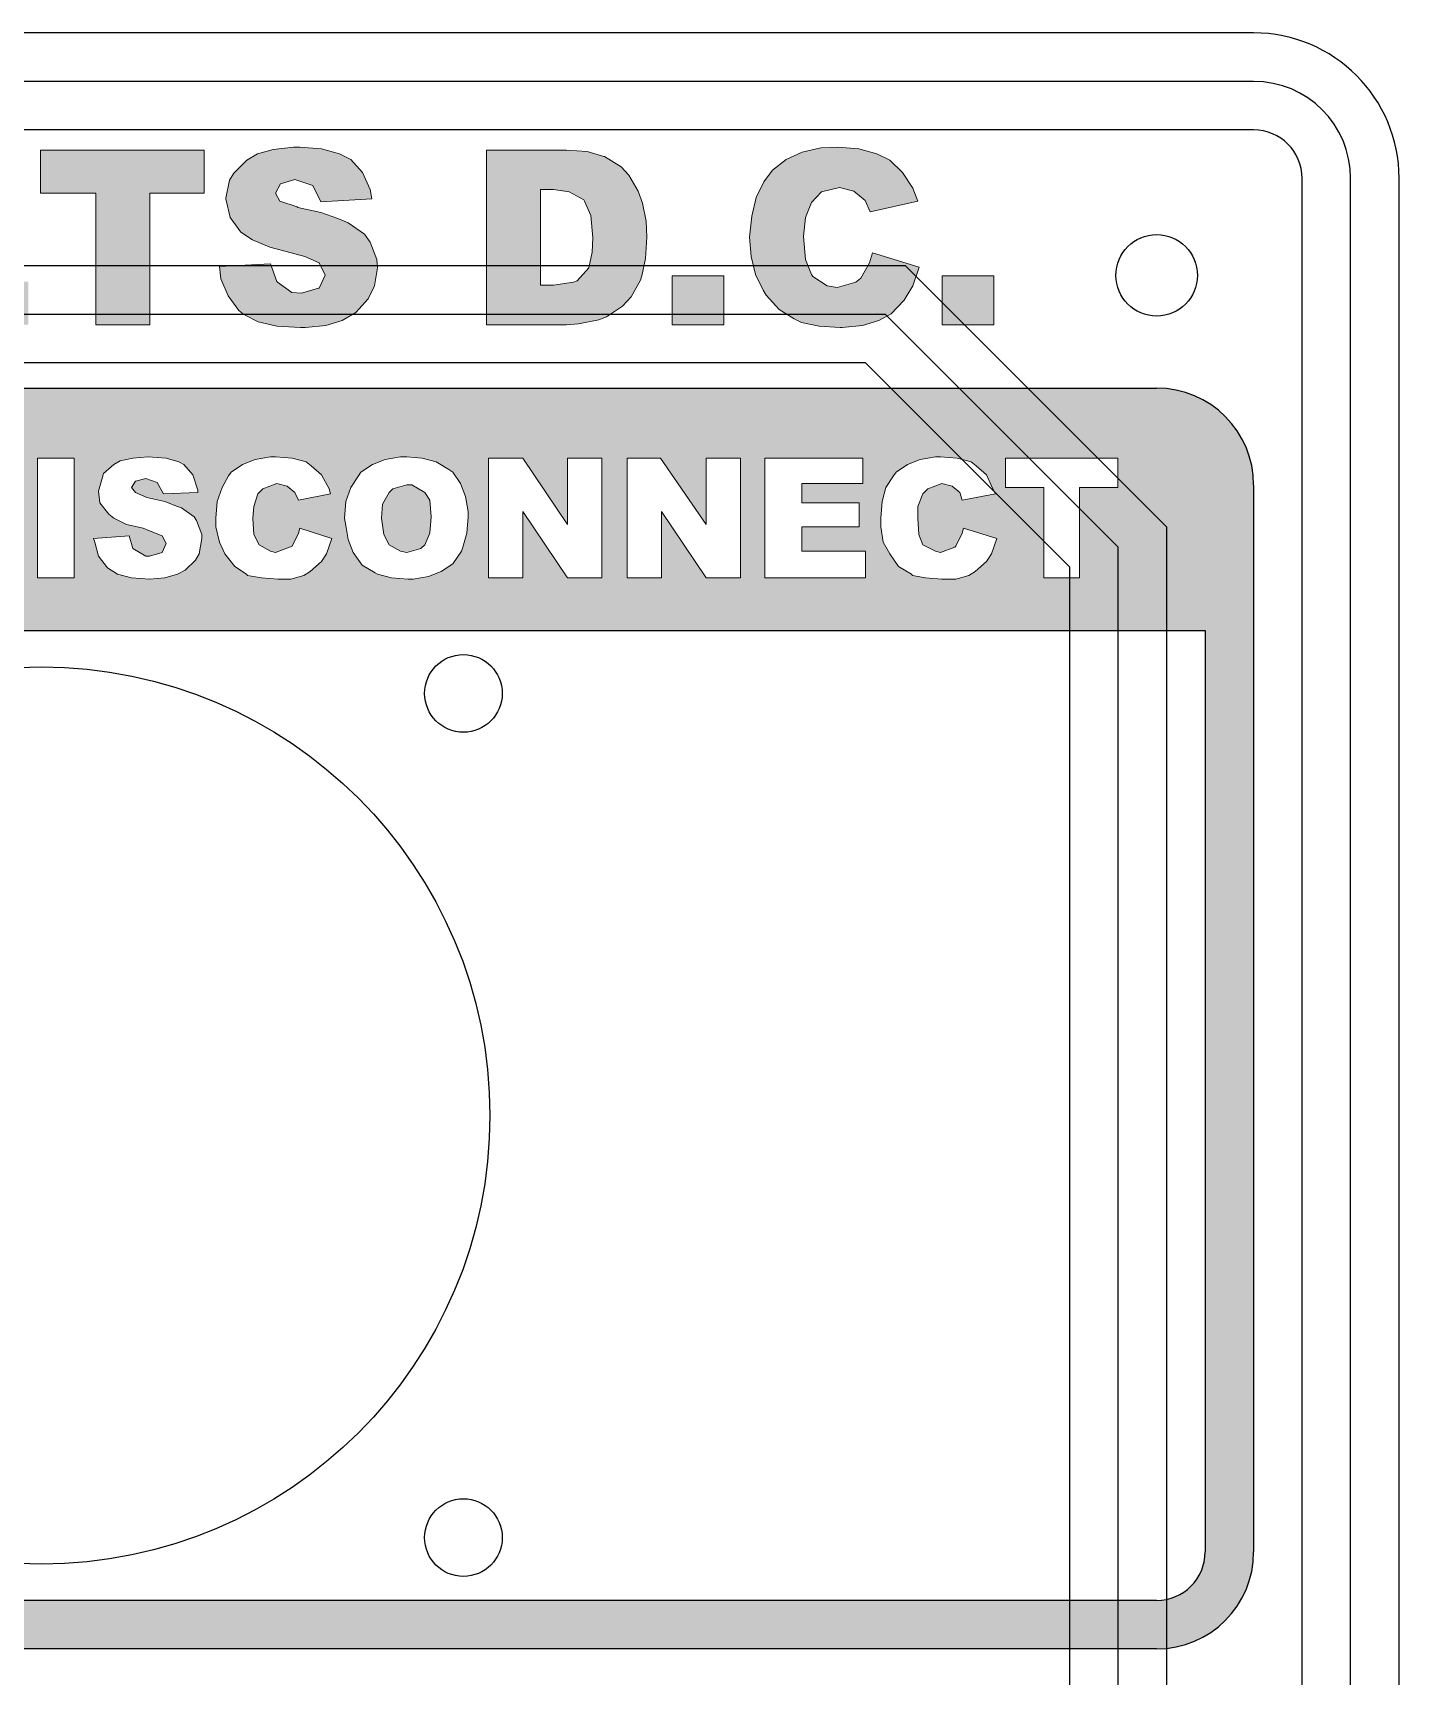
# Model space of a CAD drawing. Header units: inches. Extents: x 2382.42 to 2389.42, y 7443.56 to 7450.56.
# Drawn here: x 2385.895 to 2389.417, y 7446.325 to 7450.56 of the extents above; entities that cross this region are included whole.
import ezdxf

# ---------------------------------------------------------------- set-up
doc = ezdxf.new("R2010")
doc.units = ezdxf.units.IN
doc.header["$MEASUREMENT"] = 0
for name, color, linetype in [('Cut', 20, 'Continuous'), ('fill', 72, 'Continuous'), ('outline', 7, 'Continuous'), ('Score', 72, 'Continuous')]:
    doc.layers.add(name, color=color, linetype=linetype)

msp = doc.modelspace()

# ---------------------------------------------------------------- hatches: boundary and pattern name
at = {"layer": 'fill'}
h = msp.add_hatch(color=256, dxfattribs=at)
h.dxf.hatch_style = 1
h.paths.add_polyline_path([(2388.2393, 7449.808), (2388.2393, 7449.934), (2388.3726, 7449.934), (2388.3726, 7449.808)])
h.paths.add_polyline_path([(2388.0244, 7450.2617), (2387.9707, 7450.2655), (2387.9263, 7450.2636), (2387.8781, 7450.2525), (2387.8374, 7450.234), (2387.8022, 7450.2062), (2387.78, 7450.1766), (2387.7596, 7450.1358), (2387.7485, 7450.0877), (2387.743, 7450.034), (2387.7467, 7449.984), (2387.7578, 7449.9377), (2387.7781, 7449.8969), (2387.7856, 7449.884), (2387.8189, 7449.8469), (2387.8578, 7449.8228), (2387.8763, 7449.8136), (2387.9226, 7449.8043), (2387.9763, 7449.8006), (2387.9819, 7449.8006), (2388.0337, 7449.8062), (2388.0763, 7449.8191), (2388.1078, 7449.8358), (2388.1411, 7449.871), (2388.1633, 7449.908), (2388.18, 7449.9562), (2388.0596, 7449.9932), (2388.0522, 7449.9673), (2388.03, 7449.9284), (2388.017, 7449.9173), (2387.9689, 7449.9043), (2387.943, 7449.908), (2387.9059, 7449.9321), (2387.9022, 7449.9377), (2387.8874, 7449.9765), (2387.8819, 7450.0358), (2387.8874, 7450.084), (2387.9022, 7450.1229), (2387.9281, 7450.1506), (2387.9744, 7450.1617), (2388.0115, 7450.1525), (2388.0411, 7450.1284), (2388.0541, 7450.0988), (2388.1763, 7450.1266), (2388.1633, 7450.1599), (2388.1374, 7450.2006), (2388.1041, 7450.2321), (2388.0707, 7450.2488)])
h.paths.add_polyline_path([(2387.5429, 7449.808), (2387.5429, 7449.934), (2387.6763, 7449.934), (2387.6763, 7449.808)])
h.paths.add_polyline_path([(2387.3244, 7450.2543), (2387.2707, 7450.258), (2387.0651, 7450.258), (2387.0651, 7449.808), (2387.2707, 7449.808), (2387.3022, 7449.8099), (2387.3541, 7449.821), (2387.3744, 7449.8284), (2387.4152, 7449.8562), (2387.4374, 7449.8802), (2387.4615, 7449.9228), (2387.4652, 7449.934), (2387.4744, 7449.9784), (2387.4781, 7450.034), (2387.4763, 7450.0747), (2387.467, 7450.121), (2387.4559, 7450.1525), (2387.4318, 7450.1932), (2387.4115, 7450.2154), (2387.3689, 7450.2414), (2387.367, 7450.2414)])
h.paths.add_polyline_path([(2387.204, 7450.1562), (2387.2374, 7450.1562), (2387.2781, 7450.1506), (2387.3152, 7450.1303), (2387.317, 7450.1266), (2387.3337, 7450.0895), (2387.3392, 7450.0321), (2387.3374, 7449.9951), (2387.3281, 7449.9543), (2387.2985, 7449.921), (2387.2892, 7449.9173), (2387.2374, 7449.9099), (2387.204, 7449.9099)], flags=16)
h.paths.add_polyline_path([(2386.6392, 7450.2617), (2386.5836, 7450.2655), (2386.567, 7450.2655), (2386.5151, 7450.2599), (2386.4744, 7450.2488), (2386.4466, 7450.2321), (2386.4133, 7450.1988), (2386.4022, 7450.1803), (2386.3929, 7450.134), (2386.3929, 7450.1321), (2386.404, 7450.084), (2386.4318, 7450.0469), (2386.4614, 7450.0266), (2386.5059, 7450.008), (2386.5614, 7449.9932), (2386.5966, 7449.984), (2386.6336, 7449.9673), (2386.6485, 7449.9358), (2386.6336, 7449.9025), (2386.6318, 7449.9025), (2386.5874, 7449.8895), (2386.5633, 7449.8914), (2386.5262, 7449.9173), (2386.5244, 7449.9191), (2386.5077, 7449.9654), (2386.3762, 7449.958), (2386.3799, 7449.9265), (2386.3985, 7449.8821), (2386.4262, 7449.8451), (2386.4392, 7449.834), (2386.4762, 7449.8154), (2386.5244, 7449.8043), (2386.5855, 7449.8006), (2386.5985, 7449.8006), (2386.6503, 7449.8062), (2386.6929, 7449.8191), (2386.7281, 7449.8395), (2386.7596, 7449.8747), (2386.7762, 7449.908), (2386.7837, 7449.9543), (2386.7818, 7449.9765), (2386.7651, 7450.021), (2386.7503, 7450.0414), (2386.7077, 7450.071), (2386.6818, 7450.0821), (2386.6374, 7450.0969), (2386.5781, 7450.1099), (2386.5762, 7450.1117), (2386.5318, 7450.1266), (2386.5207, 7450.1469), (2386.5336, 7450.171), (2386.5707, 7450.1821), (2386.617, 7450.1673), (2386.6374, 7450.1247), (2386.7688, 7450.1321), (2386.7651, 7450.1562), (2386.7448, 7450.2006), (2386.7151, 7450.234), (2386.6855, 7450.2488)])
h.paths.add_polyline_path([(2386.3373, 7450.1469), (2386.3373, 7450.258), (2385.9151, 7450.258), (2385.9151, 7450.1469), (2386.0577, 7450.1469), (2386.0577, 7449.808), (2386.1966, 7449.808), (2386.1966, 7450.1469)])
h.paths.add_polyline_path([(2385.6669, 7449.9191), (2385.6669, 7450.258), (2385.528, 7450.258), (2385.528, 7449.808), (2385.8836, 7449.808), (2385.8836, 7449.9191)])
h.paths.add_polyline_path([(2385.2743, 7450.2617), (2385.2206, 7450.2655), (2385.1725, 7450.2617), (2385.1262, 7450.2506), (2385.0836, 7450.2321), (2385.0502, 7450.2043), (2385.0243, 7450.1747), (2385.004, 7450.134), (2384.9928, 7450.0858), (2384.9873, 7450.0321), (2384.991, 7449.9895), (2385.0002, 7449.9432), (2385.0188, 7449.9025), (2385.028, 7449.8877), (2385.0614, 7449.8506), (2385.1003, 7449.8247), (2385.1262, 7449.8154), (2385.1725, 7449.8043), (2385.2262, 7449.8006), (2385.2614, 7449.8025), (2385.3095, 7449.8117), (2385.3503, 7449.8284), (2385.3632, 7449.8358), (2385.4003, 7449.8673), (2385.428, 7449.908), (2385.4392, 7449.9358), (2385.4503, 7449.9821), (2385.454, 7450.0358), (2385.4503, 7450.0821), (2385.4392, 7450.1284), (2385.4206, 7450.171), (2385.3929, 7450.2062), (2385.3614, 7450.2303), (2385.3225, 7450.2506)])
h.paths.add_polyline_path([(2385.1743, 7450.1488), (2385.2206, 7450.1599), (2385.2503, 7450.1562), (2385.2891, 7450.1321), (2385.291, 7450.1303), (2385.3095, 7450.0932), (2385.3151, 7450.0377), (2385.3151, 7450.0228), (2385.3077, 7449.9691), (2385.291, 7449.934), (2385.2688, 7449.9154), (2385.2206, 7449.9043), (2385.191, 7449.9099), (2385.1521, 7449.934), (2385.1503, 7449.9377), (2385.1317, 7449.9765), (2385.1262, 7450.0321), (2385.1262, 7450.0414), (2385.1336, 7450.0951), (2385.1521, 7450.1303)], flags=16)
h.paths.add_polyline_path([(2384.7928, 7449.808), (2384.9595, 7450.258), (2384.8188, 7450.258), (2384.7206, 7449.934), (2384.6187, 7450.258), (2384.4724, 7450.258), (2384.6428, 7449.808)])
h.paths.add_polyline_path([(2384.1058, 7450.2617), (2384.0502, 7450.2655), (2384.0465, 7450.2655), (2383.9928, 7450.2617), (2383.9521, 7450.2506), (2383.9298, 7450.2377), (2383.8965, 7450.2043), (2383.8817, 7450.1747), (2383.8687, 7450.1229), (2383.9946, 7450.1117), (2383.9965, 7450.1229), (2384.015, 7450.1654), (2384.0539, 7450.1803), (2384.0928, 7450.1654), (2384.1076, 7450.1303), (2384.0909, 7450.0895), (2384.0687, 7450.0654), (2384.0224, 7450.0284), (2384.0002, 7450.0117), (2383.9558, 7449.9765), (2383.9224, 7449.9432), (2383.9002, 7449.9136), (2383.8909, 7449.9006), (2383.8706, 7449.8562), (2383.8595, 7449.808), (2384.2354, 7449.808), (2384.2354, 7449.9099), (2384.0391, 7449.9099), (2384.0706, 7449.9377), (2384.0761, 7449.9432), (2384.1206, 7449.9747), (2384.1428, 7449.9914), (2384.1817, 7450.0247), (2384.2076, 7450.0562), (2384.2224, 7450.0877), (2384.2317, 7450.134), (2384.2298, 7450.1599), (2384.2113, 7450.2043), (2384.1947, 7450.2247), (2384.1539, 7450.2506), (2384.1484, 7450.2525)])
h.paths.add_polyline_path([(2383.7335, 7449.808), (2383.7335, 7450.2655), (2383.6298, 7450.2655), (2383.6094, 7450.2303), (2383.5743, 7450.1951), (2383.5669, 7450.1877), (2383.5261, 7450.1654), (2383.4761, 7450.1451), (2383.4761, 7450.0432), (2383.5057, 7450.0525), (2383.5483, 7450.071), (2383.565, 7450.0803), (2383.6076, 7450.108), (2383.6076, 7449.808)])
h = msp.add_hatch(color=256, dxfattribs=at)
h.dxf.hatch_style = 1
edge = h.paths.add_edge_path()
edge.add_arc((2388.7922, 7446.6447), 0.25, 270, 360)
edge.add_line((2389.0422, 7446.6447), (2389.0422, 7449.3947))
edge.add_arc((2388.7922, 7449.3947), 0.25, 0, 90)
edge.add_line((2388.7922, 7449.6447), (2383.0422, 7449.6447))
edge.add_arc((2383.0422, 7449.3947), 0.25, 90, 180)
edge.add_line((2382.7922, 7449.3947), (2382.7922, 7446.6447))
edge.add_arc((2383.0422, 7446.6447), 0.25, 180, 270)
edge.add_line((2383.0422, 7446.3947), (2388.7922, 7446.3947))
edge = h.paths.add_edge_path(flags=16)
edge.add_arc((2388.7922, 7446.6447), 0.125, 270, 360)
edge.add_line((2388.9172, 7446.6447), (2388.9172, 7449.0197))
edge.add_line((2388.9172, 7449.0197), (2382.9172, 7449.0197))
edge.add_line((2382.9172, 7449.0197), (2382.9172, 7446.6447))
edge.add_arc((2383.0422, 7446.6447), 0.125, 180, 270)
edge.add_line((2383.0422, 7446.5197), (2388.7922, 7446.5197))
h.paths.add_polyline_path([(2388.6918, 7449.3886), (2388.6918, 7449.4641), (2388.4029, 7449.4641), (2388.4029, 7449.3886), (2388.5014, 7449.3886), (2388.5014, 7449.1554), (2388.5933, 7449.1554), (2388.5933, 7449.3886)], flags=16)
h.paths.add_polyline_path([(2388.2781, 7449.4641), (2388.2354, 7449.4674), (2388.2222, 7449.4674), (2388.1828, 7449.4609), (2388.15, 7449.4477), (2388.1204, 7449.428), (2388.1139, 7449.4182), (2388.0942, 7449.3886), (2388.0843, 7449.3525), (2388.081, 7449.3098), (2388.081, 7449.2868), (2388.0876, 7449.2474), (2388.104, 7449.2178), (2388.127, 7449.185), (2388.1598, 7449.1653), (2388.1631, 7449.162), (2388.196, 7449.1554), (2388.2387, 7449.1522), (2388.2748, 7449.1522), (2388.3076, 7449.162), (2388.324, 7449.1719), (2388.3536, 7449.1981), (2388.3667, 7449.2178), (2388.3799, 7449.2572), (2388.2945, 7449.2835), (2388.2912, 7449.2704), (2388.2748, 7449.2375), (2388.2715, 7449.2343), (2388.2354, 7449.2211), (2388.2222, 7449.2244), (2388.1894, 7449.2408), (2388.1795, 7449.2671), (2388.1763, 7449.3098), (2388.1763, 7449.3393), (2388.1894, 7449.3722), (2388.2025, 7449.3853), (2388.2387, 7449.3985), (2388.2649, 7449.3919), (2388.2846, 7449.3755), (2388.2912, 7449.3558), (2388.3766, 7449.3722), (2388.37, 7449.3853), (2388.3536, 7449.4214), (2388.3273, 7449.4444), (2388.3142, 7449.4543)], flags=16)
h.paths.add_polyline_path([(2388.035, 7449.3985), (2388.035, 7449.4641), (2387.7822, 7449.4641), (2387.7822, 7449.1554), (2388.0416, 7449.1554), (2388.0416, 7449.2244), (2387.8774, 7449.2244), (2387.8774, 7449.2868), (2388.0252, 7449.2868), (2388.0252, 7449.3492), (2387.8774, 7449.3492), (2387.8774, 7449.3985)], flags=16)
h.paths.add_polyline_path([(2387.7198, 7449.1554), (2387.7198, 7449.4641), (2387.6311, 7449.4641), (2387.6311, 7449.2934), (2387.5129, 7449.4641), (2387.4275, 7449.4641), (2387.4275, 7449.1554), (2387.5162, 7449.1554), (2387.5162, 7449.3262), (2387.6311, 7449.1554)], flags=16)
h.paths.add_polyline_path([(2387.3618, 7449.1554), (2387.3618, 7449.4641), (2387.2732, 7449.4641), (2387.2732, 7449.2934), (2387.1582, 7449.4641), (2387.0695, 7449.4641), (2387.0695, 7449.1554), (2387.1582, 7449.1554), (2387.1582, 7449.3262), (2387.2732, 7449.1554)], flags=16)
h.paths.add_polyline_path([(2386.8988, 7449.4641), (2386.8594, 7449.4674), (2386.843, 7449.4674), (2386.8035, 7449.4609), (2386.7707, 7449.4477), (2386.7411, 7449.428), (2386.7346, 7449.4182), (2386.7149, 7449.3886), (2386.7017, 7449.3525), (2386.6985, 7449.3098), (2386.7017, 7449.2901), (2386.7083, 7449.254), (2386.7214, 7449.2211), (2386.7444, 7449.1883), (2386.7773, 7449.1686), (2386.7838, 7449.1653), (2386.82, 7449.1554), (2386.8627, 7449.1522), (2386.8758, 7449.1522), (2386.9152, 7449.1587), (2386.948, 7449.1719), (2386.9776, 7449.1916), (2387.0006, 7449.2244), (2387.0039, 7449.2343), (2387.0137, 7449.2704), (2387.017, 7449.3131), (2387.017, 7449.3262), (2387.0104, 7449.3656), (2386.9973, 7449.3985), (2386.9776, 7449.428), (2386.9677, 7449.4346), (2386.9349, 7449.4543)], flags=16)
h.paths.add_polyline_path([(2386.8232, 7449.3853), (2386.8594, 7449.3952), (2386.8725, 7449.3952), (2386.9053, 7449.3755), (2386.9185, 7449.3558), (2386.9218, 7449.3131), (2386.9185, 7449.2704), (2386.9053, 7449.2408), (2386.8955, 7449.231), (2386.8594, 7449.2211), (2386.843, 7449.2244), (2386.8134, 7449.2408), (2386.8003, 7449.2671), (2386.7937, 7449.3098), (2386.797, 7449.3459), (2386.8134, 7449.3755)], flags=0)
h.paths.add_polyline_path([(2386.5638, 7449.4641), (2386.5211, 7449.4674), (2386.508, 7449.4674), (2386.4686, 7449.4609), (2386.4357, 7449.4477), (2386.4062, 7449.428), (2386.3996, 7449.4182), (2386.3832, 7449.3886), (2386.3701, 7449.3525), (2386.3668, 7449.3098), (2386.3668, 7449.2868), (2386.3766, 7449.2474), (2386.3898, 7449.2178), (2386.416, 7449.185), (2386.4456, 7449.1653), (2386.4489, 7449.162), (2386.485, 7449.1554), (2386.5277, 7449.1522), (2386.5605, 7449.1522), (2386.5934, 7449.162), (2386.6098, 7449.1719), (2386.6393, 7449.1981), (2386.6525, 7449.2178), (2386.6656, 7449.2572), (2386.5835, 7449.2835), (2386.5802, 7449.2704), (2386.5638, 7449.2375), (2386.5572, 7449.2343), (2386.5211, 7449.2211), (2386.508, 7449.2244), (2386.4784, 7449.2408), (2386.4653, 7449.2671), (2386.462, 7449.3098), (2386.4653, 7449.3393), (2386.4751, 7449.3722), (2386.4883, 7449.3853), (2386.5244, 7449.3985), (2386.5507, 7449.3919), (2386.5704, 7449.3755), (2386.5802, 7449.3558), (2386.6623, 7449.3722), (2386.659, 7449.3853), (2386.6393, 7449.4214), (2386.6131, 7449.4444), (2386.5999, 7449.4543)], flags=16)
h.paths.add_polyline_path([(2386.2387, 7449.4641), (2386.1927, 7449.4674), (2386.1533, 7449.4641), (2386.1205, 7449.4576), (2386.104, 7449.4477), (2386.0778, 7449.4247), (2386.0745, 7449.4149), (2386.0646, 7449.3788), (2386.0679, 7449.3492), (2386.0909, 7449.3196), (2386.104, 7449.3098), (2386.1369, 7449.2934), (2386.1796, 7449.2835), (2386.196, 7449.277), (2386.2288, 7449.2638), (2386.2387, 7449.2441), (2386.2288, 7449.2211), (2386.196, 7449.2113), (2386.1861, 7449.2113), (2386.1533, 7449.231), (2386.1435, 7449.2638), (2386.0515, 7449.2572), (2386.0548, 7449.2474), (2386.0646, 7449.2113), (2386.0876, 7449.1817), (2386.1139, 7449.1653), (2386.15, 7449.1554), (2386.196, 7449.1522), (2386.2354, 7449.1554), (2386.2682, 7449.1653), (2386.288, 7449.1751), (2386.3142, 7449.2014), (2386.3241, 7449.2178), (2386.3306, 7449.2572), (2386.3306, 7449.2671), (2386.3175, 7449.3032), (2386.3109, 7449.3131), (2386.2781, 7449.3361), (2386.2682, 7449.3393), (2386.2354, 7449.3525), (2386.1894, 7449.3623), (2386.1599, 7449.3755), (2386.15, 7449.3886), (2386.1599, 7449.405), (2386.1861, 7449.4116), (2386.2157, 7449.4017), (2386.2321, 7449.3722), (2386.3208, 7449.3755), (2386.3208, 7449.382), (2386.3077, 7449.4214), (2386.2847, 7449.4477), (2386.2715, 7449.4543)], flags=16)
h.paths.add_polyline_path([(2385.907, 7449.1554), (2385.907, 7449.4641), (2386.0022, 7449.4641), (2386.0022, 7449.1554)], flags=16)
h.paths.add_polyline_path([(2385.7527, 7449.4609), (2385.71, 7449.4641), (2385.5688, 7449.4641), (2385.5688, 7449.1554), (2385.71, 7449.1554), (2385.7264, 7449.1587), (2385.7691, 7449.1653), (2385.7789, 7449.1686), (2385.8085, 7449.1883), (2385.8216, 7449.2014), (2385.8413, 7449.2343), (2385.8512, 7449.2671), (2385.8512, 7449.3098), (2385.8512, 7449.3328), (2385.8446, 7449.3689), (2385.838, 7449.3853), (2385.8216, 7449.4182), (2385.8118, 7449.4313), (2385.7789, 7449.451)], flags=16)
h.paths.add_polyline_path([(2385.664, 7449.3952), (2385.687, 7449.3952), (2385.71, 7449.3919), (2385.7428, 7449.3755), (2385.7527, 7449.3525), (2385.7559, 7449.3098), (2385.7559, 7449.2901), (2385.7494, 7449.2572), (2385.7297, 7449.2343), (2385.7264, 7449.231), (2385.687, 7449.2277), (2385.664, 7449.2277)], flags=0)
h.paths.add_polyline_path([(2385.2765, 7449.2835), (2385.3947, 7449.4641), (2385.2896, 7449.4641), (2385.2305, 7449.3591), (2385.1681, 7449.4641), (2385.063, 7449.4641), (2385.1812, 7449.2835), (2385.1812, 7449.1554), (2385.2765, 7449.1554)], flags=16)
h.paths.add_polyline_path([(2384.9612, 7449.4609), (2384.9185, 7449.4641), (2384.7609, 7449.4641), (2384.7609, 7449.1554), (2384.8561, 7449.1554), (2384.8561, 7449.2802), (2384.8627, 7449.2802), (2384.889, 7449.2737), (2384.9054, 7449.2507), (2384.9546, 7449.1554), (2385.063, 7449.1554), (2385.017, 7449.2441), (2385.0039, 7449.2638), (2384.9875, 7449.2802), (2384.9645, 7449.2934), (2384.9973, 7449.3032), (2385.0006, 7449.3065), (2385.0269, 7449.3328), (2385.0302, 7449.3393), (2385.0367, 7449.3788), (2385.0367, 7449.3919), (2385.0236, 7449.428), (2385.017, 7449.4346), (2384.9875, 7449.4543)], flags=16)
h.paths.add_polyline_path([(2384.8561, 7449.4017), (2384.8988, 7449.4017), (2384.9317, 7449.3919), (2384.9415, 7449.3689), (2384.9349, 7449.3525), (2384.9218, 7449.3426), (2384.8955, 7449.3393), (2384.8561, 7449.3393)], flags=0)
h.paths.add_polyline_path([(2384.7051, 7449.3985), (2384.7051, 7449.4641), (2384.4489, 7449.4641), (2384.4489, 7449.1554), (2384.7083, 7449.1554), (2384.7083, 7449.2244), (2384.5441, 7449.2244), (2384.5441, 7449.2868), (2384.6919, 7449.2868), (2384.6919, 7449.3492), (2384.5441, 7449.3492), (2384.5441, 7449.3985)], flags=16)
h.paths.add_polyline_path([(2384.4062, 7449.3886), (2384.4062, 7449.4641), (2384.1205, 7449.4641), (2384.1205, 7449.3886), (2384.2157, 7449.3886), (2384.2157, 7449.1554), (2384.311, 7449.1554), (2384.311, 7449.3886)], flags=16)
h.paths.add_polyline_path([(2384.0975, 7449.3886), (2384.0975, 7449.4641), (2383.8085, 7449.4641), (2383.8085, 7449.3886), (2383.907, 7449.3886), (2383.907, 7449.1554), (2384.0023, 7449.1554), (2384.0023, 7449.3886)], flags=16)
h.paths.add_polyline_path([(2383.802, 7449.1554), (2383.687, 7449.4641), (2383.5819, 7449.4641), (2383.467, 7449.1554), (2383.5655, 7449.1554), (2383.5786, 7449.208), (2383.687, 7449.208), (2383.7034, 7449.1554)], flags=16)
h.paths.add_polyline_path([(2383.6673, 7449.2737), (2383.5984, 7449.2737), (2383.6345, 7449.382)], flags=0)
h.paths.add_polyline_path([(2383.3816, 7449.4576), (2383.3422, 7449.4641), (2383.1649, 7449.4641), (2383.1649, 7449.1554), (2383.3291, 7449.1554), (2383.3718, 7449.162), (2383.4079, 7449.1719), (2383.4112, 7449.1719), (2383.4374, 7449.2014), (2383.4407, 7449.2047), (2383.4473, 7449.2441), (2383.4473, 7449.2572), (2383.4341, 7449.2934), (2383.421, 7449.3032), (2383.3849, 7449.3196), (2383.4177, 7449.3393), (2383.4243, 7449.3492), (2383.4341, 7449.3853), (2383.4309, 7449.4083), (2383.4112, 7449.4412)], flags=16)
h.paths.add_polyline_path([(2383.2601, 7449.4017), (2383.3028, 7449.4017), (2383.3323, 7449.3919), (2383.3422, 7449.3722), (2383.3323, 7449.3492), (2383.3028, 7449.3426), (2383.2601, 7449.3426)], flags=0)
h.paths.add_polyline_path([(2383.2601, 7449.2835), (2383.3094, 7449.2835), (2383.3422, 7449.277), (2383.352, 7449.254), (2383.3422, 7449.231), (2383.3094, 7449.2211), (2383.2601, 7449.2211)], flags=0)
h = msp.add_hatch(color=256, dxfattribs=at)
h.dxf.hatch_style = 1
h.paths.add_polyline_path([(2383.2601, 7449.2835), (2383.3094, 7449.2835), (2383.3422, 7449.277), (2383.352, 7449.254), (2383.3422, 7449.231), (2383.3094, 7449.2211), (2383.2601, 7449.2211)])
h.paths.add_polyline_path([(2383.2601, 7449.4017), (2383.3028, 7449.4017), (2383.3323, 7449.3919), (2383.3422, 7449.3722), (2383.3323, 7449.3492), (2383.3028, 7449.3426), (2383.2601, 7449.3426)])
h.paths.add_polyline_path([(2383.6673, 7449.2737), (2383.5984, 7449.2737), (2383.6345, 7449.382)])
h.paths.add_polyline_path([(2384.8561, 7449.4017), (2384.8988, 7449.4017), (2384.9317, 7449.3919), (2384.9415, 7449.3689), (2384.9349, 7449.3525), (2384.9218, 7449.3426), (2384.8955, 7449.3393), (2384.8561, 7449.3393)])
h.paths.add_polyline_path([(2385.664, 7449.3952), (2385.687, 7449.3952), (2385.71, 7449.3919), (2385.7428, 7449.3755), (2385.7527, 7449.3525), (2385.7559, 7449.3098), (2385.7559, 7449.2901), (2385.7494, 7449.2572), (2385.7297, 7449.2343), (2385.7264, 7449.231), (2385.687, 7449.2277), (2385.664, 7449.2277)])
h.paths.add_polyline_path([(2386.8232, 7449.3853), (2386.8594, 7449.3952), (2386.8725, 7449.3952), (2386.9053, 7449.3755), (2386.9185, 7449.3558), (2386.9218, 7449.3131), (2386.9185, 7449.2704), (2386.9053, 7449.2408), (2386.8955, 7449.231), (2386.8594, 7449.2211), (2386.843, 7449.2244), (2386.8134, 7449.2408), (2386.8003, 7449.2671), (2386.7937, 7449.3098), (2386.797, 7449.3459), (2386.8134, 7449.3755)])

# ---------------------------------------------------------------- linework, layer by layer
at = {"layer": 'Cut'}
for centre, radius in [((2387.0052, 7448.8577), 0.1), ((2385.9172, 7447.7697), 1.1562), ((2387.0052, 7446.6817), 0.1)]:
    msp.add_circle(centre, radius, dxfattribs=at)
at = {"layer": 'outline'}
for p, q in [((2389.0422, 7450.5603), (2382.7922, 7450.5603)), ((2389.0422, 7450.4353), (2382.7922, 7450.4353)), ((2389.0422, 7450.3103), (2382.7922, 7450.3103)), ((2389.1672, 7443.9353), (2389.1672, 7450.1853)), ((2389.2922, 7443.9353), (2389.2922, 7450.1853)), ((2389.4172, 7443.9353), (2389.4172, 7450.1853)), ((2383.6905, 7449.9603), (2388.144, 7449.9603)), ((2388.144, 7449.9603), (2388.8172, 7449.2871)), ((2383.7422, 7449.8353), (2388.0922, 7449.8353)), ((2388.0922, 7449.8353), (2388.6922, 7449.2353)), ((2383.794, 7449.7103), (2388.0405, 7449.7103)), ((2388.0405, 7449.7103), (2388.5672, 7449.1836)), ((2388.8172, 7449.2871), (2388.8172, 7444.8336)), ((2388.6922, 7449.2353), (2388.6922, 7444.8853)), ((2388.5672, 7449.1836), (2388.5672, 7444.9371))]:
    msp.add_line(p, q, dxfattribs=at)
msp.add_circle((2388.7922, 7449.9353), 0.105, dxfattribs=at)
for radius in [0.375, 0.25, 0.125]:
    msp.add_arc((2389.0422, 7450.1853), radius, 0, 90, dxfattribs=at)
at = {"layer": 'Score', "lineweight": 0}
for p, q in [((2386.3373, 7450.258), (2385.9151, 7450.258)), ((2385.9151, 7450.258), (2385.9151, 7450.1469)), ((2386.3373, 7450.1469), (2386.3373, 7450.258)), ((2386.5151, 7450.2599), (2386.4744, 7450.2488)), ((2386.567, 7450.2655), (2386.5151, 7450.2599)), ((2386.5836, 7450.2655), (2386.567, 7450.2655)), ((2386.6392, 7450.2617), (2386.5836, 7450.2655)), ((2386.6855, 7450.2488), (2386.6392, 7450.2617)), ((2387.2707, 7450.258), (2387.0651, 7450.258)), ((2387.0651, 7450.258), (2387.0651, 7449.808)), ((2387.3244, 7450.2543), (2387.2707, 7450.258)), ((2387.9263, 7450.2636), (2387.8781, 7450.2525)), ((2387.9707, 7450.2655), (2387.9263, 7450.2636)), ((2388.0244, 7450.2617), (2387.9707, 7450.2655)), ((2388.0707, 7450.2488), (2388.0244, 7450.2617)), ((2386.4466, 7450.2321), (2386.4133, 7450.1988)), ((2386.4744, 7450.2488), (2386.4466, 7450.2321)), ((2386.7151, 7450.234), (2386.6855, 7450.2488)), ((2386.7448, 7450.2006), (2386.7151, 7450.234)), ((2387.367, 7450.2414), (2387.3244, 7450.2543)), ((2387.3689, 7450.2414), (2387.367, 7450.2414)), ((2387.4115, 7450.2154), (2387.3689, 7450.2414)), ((2387.4318, 7450.1932), (2387.4115, 7450.2154)), ((2387.8374, 7450.234), (2387.8022, 7450.2062)), ((2387.8781, 7450.2525), (2387.8374, 7450.234)), ((2388.1041, 7450.2321), (2388.0707, 7450.2488)), ((2388.1374, 7450.2006), (2388.1041, 7450.2321)), ((2386.4022, 7450.1803), (2386.3929, 7450.134)), ((2386.4133, 7450.1988), (2386.4022, 7450.1803)), ((2386.5336, 7450.171), (2386.5707, 7450.1821)), ((2386.5707, 7450.1821), (2386.5707, 7450.1821)), ((2386.5707, 7450.1821), (2386.617, 7450.1673)), ((2386.7651, 7450.1562), (2386.7448, 7450.2006)), ((2387.4559, 7450.1525), (2387.4318, 7450.1932)), ((2387.78, 7450.1766), (2387.7596, 7450.1358)), ((2387.8022, 7450.2062), (2387.78, 7450.1766)), ((2388.1633, 7450.1599), (2388.1374, 7450.2006)), ((2385.9151, 7450.1469), (2386.0577, 7450.1469)), ((2386.0577, 7450.1469), (2386.0577, 7449.808)), ((2386.1966, 7449.808), (2386.1966, 7450.1469)), ((2386.1966, 7450.1469), (2386.3373, 7450.1469)), ((2386.3929, 7450.134), (2386.3929, 7450.1321)), ((2386.3929, 7450.1321), (2386.404, 7450.084)), ((2386.5207, 7450.1469), (2386.5336, 7450.171)), ((2386.5318, 7450.1266), (2386.5207, 7450.1469)), ((2386.617, 7450.1673), (2386.617, 7450.1673)), ((2386.617, 7450.1673), (2386.6374, 7450.1247)), ((2386.6374, 7450.1247), (2386.7688, 7450.1321)), ((2386.7688, 7450.1321), (2386.7651, 7450.1562)), ((2387.204, 7449.9099), (2387.204, 7450.1562)), ((2387.204, 7450.1562), (2387.2374, 7450.1562)), ((2387.2374, 7450.1562), (2387.2781, 7450.1506)), ((2387.2781, 7450.1506), (2387.3152, 7450.1303)), ((2387.467, 7450.121), (2387.4559, 7450.1525)), ((2387.7596, 7450.1358), (2387.7485, 7450.0877)), ((2387.9022, 7450.1229), (2387.9281, 7450.1506)), ((2387.9281, 7450.1506), (2387.9744, 7450.1617)), ((2387.9744, 7450.1617), (2388.0115, 7450.1525)), ((2388.0115, 7450.1525), (2388.0411, 7450.1284)), ((2388.1763, 7450.1266), (2388.1633, 7450.1599)), ((2386.5762, 7450.1117), (2386.5318, 7450.1266)), ((2386.5781, 7450.1099), (2386.5762, 7450.1117)), ((2386.6374, 7450.0969), (2386.5781, 7450.1099)), ((2386.6818, 7450.0821), (2386.6374, 7450.0969)), ((2387.3152, 7450.1303), (2387.317, 7450.1266)), ((2387.317, 7450.1266), (2387.3337, 7450.0895)), ((2387.3337, 7450.0895), (2387.3392, 7450.0321)), ((2387.4763, 7450.0747), (2387.467, 7450.121)), ((2387.8874, 7450.084), (2387.9022, 7450.1229)), ((2388.0411, 7450.1284), (2388.0541, 7450.0988)), ((2388.0541, 7450.0988), (2388.1763, 7450.1266)), ((2386.404, 7450.084), (2386.4318, 7450.0469)), ((2386.4318, 7450.0469), (2386.4614, 7450.0266)), ((2386.7077, 7450.071), (2386.6818, 7450.0821)), ((2386.7503, 7450.0414), (2386.7077, 7450.071)), ((2387.4781, 7450.034), (2387.4763, 7450.0747)), ((2387.7485, 7450.0877), (2387.743, 7450.034)), ((2387.8819, 7450.0358), (2387.8874, 7450.084)), ((2386.4614, 7450.0266), (2386.5059, 7450.008)), ((2386.5059, 7450.008), (2386.5614, 7449.9932)), ((2386.7651, 7450.021), (2386.7503, 7450.0414)), ((2386.7818, 7449.9765), (2386.7651, 7450.021)), ((2387.3392, 7450.0321), (2387.3374, 7449.9951)), ((2387.4744, 7449.9784), (2387.4781, 7450.034)), ((2387.743, 7450.034), (2387.7467, 7449.984)), ((2387.8874, 7449.9765), (2387.8819, 7450.0358)), ((2386.5077, 7449.9654), (2386.3762, 7449.958)), ((2386.5244, 7449.9191), (2386.5077, 7449.9654)), ((2386.5614, 7449.9932), (2386.5966, 7449.984)), ((2386.5966, 7449.984), (2386.6336, 7449.9673)), ((2386.6336, 7449.9673), (2386.6485, 7449.9358)), ((2386.7837, 7449.9543), (2386.7818, 7449.9765)), ((2387.3374, 7449.9951), (2387.3281, 7449.9543)), ((2387.4652, 7449.934), (2387.4744, 7449.9784)), ((2387.7467, 7449.984), (2387.7578, 7449.9377)), ((2387.9022, 7449.9377), (2387.8874, 7449.9765)), ((2388.0522, 7449.9673), (2388.03, 7449.9284)), ((2388.0596, 7449.9932), (2388.0522, 7449.9673)), ((2388.18, 7449.9562), (2388.0596, 7449.9932)), ((2386.3762, 7449.958), (2386.3799, 7449.9265)), ((2386.3799, 7449.9265), (2386.3985, 7449.8821)), ((2386.5262, 7449.9173), (2386.5244, 7449.9191)), ((2386.6485, 7449.9358), (2386.6336, 7449.9025)), ((2386.7762, 7449.908), (2386.7837, 7449.9543)), ((2387.2985, 7449.921), (2387.2892, 7449.9173)), ((2387.3281, 7449.9543), (2387.2985, 7449.921)), ((2387.4374, 7449.8802), (2387.4615, 7449.9228)), ((2387.4615, 7449.9228), (2387.4652, 7449.934)), ((2387.5429, 7449.934), (2387.6763, 7449.934)), ((2387.5429, 7449.808), (2387.5429, 7449.934)), ((2387.5429, 7449.934), (2387.5429, 7449.934)), ((2387.6763, 7449.934), (2387.6763, 7449.808)), ((2387.7578, 7449.9377), (2387.7781, 7449.8969)), ((2387.9059, 7449.9321), (2387.9022, 7449.9377)), ((2387.943, 7449.908), (2387.9059, 7449.9321)), ((2388.03, 7449.9284), (2388.017, 7449.9173)), ((2388.1633, 7449.908), (2388.18, 7449.9562)), ((2388.2393, 7449.934), (2388.3726, 7449.934)), ((2388.2393, 7449.808), (2388.2393, 7449.934)), ((2388.2393, 7449.934), (2388.2393, 7449.934)), ((2388.3726, 7449.934), (2388.3726, 7449.808)), ((2386.3985, 7449.8821), (2386.4262, 7449.8451)), ((2386.5633, 7449.8914), (2386.5262, 7449.9173)), ((2386.5874, 7449.8895), (2386.5633, 7449.8914)), ((2386.6318, 7449.9025), (2386.5874, 7449.8895)), ((2386.6336, 7449.9025), (2386.6318, 7449.9025)), ((2386.7596, 7449.8747), (2386.7762, 7449.908)), ((2387.2374, 7449.9099), (2387.204, 7449.9099)), ((2387.2892, 7449.9173), (2387.2374, 7449.9099)), ((2387.4152, 7449.8562), (2387.4374, 7449.8802)), ((2387.7781, 7449.8969), (2387.7856, 7449.884)), ((2387.7856, 7449.884), (2387.8189, 7449.8469)), ((2387.9689, 7449.9043), (2387.943, 7449.908)), ((2388.017, 7449.9173), (2387.9689, 7449.9043)), ((2388.1411, 7449.871), (2388.1633, 7449.908)), ((2386.4262, 7449.8451), (2386.4392, 7449.834)), ((2386.6929, 7449.8191), (2386.7281, 7449.8395)), ((2386.7281, 7449.8395), (2386.7596, 7449.8747)), ((2387.3744, 7449.8284), (2387.4152, 7449.8562)), ((2387.8189, 7449.8469), (2387.8578, 7449.8228)), ((2388.0763, 7449.8191), (2388.1078, 7449.8358)), ((2388.1078, 7449.8358), (2388.1411, 7449.871)), ((2386.0577, 7449.808), (2386.1966, 7449.808)), ((2386.4392, 7449.834), (2386.4762, 7449.8154)), ((2386.4762, 7449.8154), (2386.5244, 7449.8043)), ((2386.5244, 7449.8043), (2386.5855, 7449.8006)), ((2386.5855, 7449.8006), (2386.5985, 7449.8006)), ((2386.5985, 7449.8006), (2386.6503, 7449.8062)), ((2386.6503, 7449.8062), (2386.6929, 7449.8191)), ((2387.0651, 7449.808), (2387.2707, 7449.808)), ((2387.2707, 7449.808), (2387.3022, 7449.8099)), ((2387.3022, 7449.8099), (2387.3541, 7449.821)), ((2387.3541, 7449.821), (2387.3744, 7449.8284)), ((2387.6763, 7449.808), (2387.5429, 7449.808)), ((2387.8578, 7449.8228), (2387.8763, 7449.8136)), ((2387.8763, 7449.8136), (2387.9226, 7449.8043)), ((2387.9226, 7449.8043), (2387.9763, 7449.8006)), ((2387.9763, 7449.8006), (2387.9819, 7449.8006)), ((2387.9819, 7449.8006), (2388.0337, 7449.8062)), ((2388.0337, 7449.8062), (2388.0763, 7449.8191)), ((2388.3726, 7449.808), (2388.2393, 7449.808)), ((2385.907, 7449.4641), (2386.0022, 7449.4641)), ((2385.907, 7449.1554), (2385.907, 7449.4641)), ((2385.907, 7449.4641), (2385.907, 7449.4641)), ((2386.0022, 7449.4641), (2386.0022, 7449.1554)), ((2386.1205, 7449.4576), (2386.104, 7449.4477)), ((2386.1533, 7449.4641), (2386.1205, 7449.4576)), ((2386.1927, 7449.4674), (2386.1533, 7449.4641)), ((2386.2387, 7449.4641), (2386.1927, 7449.4674)), ((2386.2715, 7449.4543), (2386.2387, 7449.4641)), ((2386.2847, 7449.4477), (2386.2715, 7449.4543)), ((2386.4686, 7449.4609), (2386.4357, 7449.4477)), ((2386.508, 7449.4674), (2386.4686, 7449.4609)), ((2386.5211, 7449.4674), (2386.508, 7449.4674)), ((2386.5638, 7449.4641), (2386.5211, 7449.4674)), ((2386.5999, 7449.4543), (2386.5638, 7449.4641)), ((2386.6131, 7449.4444), (2386.5999, 7449.4543)), ((2386.8035, 7449.4609), (2386.7707, 7449.4477)), ((2386.843, 7449.4674), (2386.8035, 7449.4609)), ((2386.8594, 7449.4674), (2386.843, 7449.4674)), ((2386.8988, 7449.4641), (2386.8594, 7449.4674)), ((2386.9349, 7449.4543), (2386.8988, 7449.4641)), ((2386.9677, 7449.4346), (2386.9349, 7449.4543)), ((2387.1582, 7449.4641), (2387.0695, 7449.4641)), ((2387.0695, 7449.4641), (2387.0695, 7449.1554)), ((2387.2732, 7449.2934), (2387.1582, 7449.4641)), ((2387.3618, 7449.4641), (2387.2732, 7449.4641)), ((2387.2732, 7449.4641), (2387.2732, 7449.2934)), ((2387.3618, 7449.1554), (2387.3618, 7449.4641)), ((2387.5129, 7449.4641), (2387.4275, 7449.4641)), ((2387.4275, 7449.4641), (2387.4275, 7449.1554)), ((2387.6311, 7449.2934), (2387.5129, 7449.4641)), ((2387.7198, 7449.4641), (2387.6311, 7449.4641)), ((2387.6311, 7449.4641), (2387.6311, 7449.2934)), ((2387.7198, 7449.1554), (2387.7198, 7449.4641)), ((2388.035, 7449.4641), (2387.7822, 7449.4641)), ((2387.7822, 7449.4641), (2387.7822, 7449.1554)), ((2388.035, 7449.3985), (2388.035, 7449.4641)), ((2388.1828, 7449.4609), (2388.15, 7449.4477)), ((2388.2222, 7449.4674), (2388.1828, 7449.4609)), ((2388.2354, 7449.4674), (2388.2222, 7449.4674)), ((2388.2781, 7449.4641), (2388.2354, 7449.4674)), ((2388.3142, 7449.4543), (2388.2781, 7449.4641)), ((2388.3273, 7449.4444), (2388.3142, 7449.4543)), ((2388.6918, 7449.4641), (2388.4029, 7449.4641)), ((2388.4029, 7449.4641), (2388.4029, 7449.3886)), ((2388.6918, 7449.3886), (2388.6918, 7449.4641)), ((2386.0745, 7449.4149), (2386.0646, 7449.3788)), ((2386.0778, 7449.4247), (2386.0745, 7449.4149)), ((2386.104, 7449.4477), (2386.0778, 7449.4247)), ((2386.1599, 7449.405), (2386.1861, 7449.4116)), ((2386.1861, 7449.4116), (2386.2157, 7449.4017)), ((2386.3077, 7449.4214), (2386.2847, 7449.4477)), ((2386.3208, 7449.382), (2386.3077, 7449.4214)), ((2386.3996, 7449.4182), (2386.3832, 7449.3886)), ((2386.4062, 7449.428), (2386.3996, 7449.4182)), ((2386.4357, 7449.4477), (2386.4062, 7449.428)), ((2386.6393, 7449.4214), (2386.6131, 7449.4444)), ((2386.659, 7449.3853), (2386.6393, 7449.4214)), ((2386.7346, 7449.4182), (2386.7149, 7449.3886)), ((2386.7411, 7449.428), (2386.7346, 7449.4182)), ((2386.7707, 7449.4477), (2386.7411, 7449.428)), ((2386.9776, 7449.428), (2386.9677, 7449.4346)), ((2386.9973, 7449.3985), (2386.9776, 7449.428)), ((2388.1139, 7449.4182), (2388.0942, 7449.3886)), ((2388.1204, 7449.428), (2388.1139, 7449.4182)), ((2388.15, 7449.4477), (2388.1204, 7449.428)), ((2388.3536, 7449.4214), (2388.3273, 7449.4444)), ((2388.37, 7449.3853), (2388.3536, 7449.4214)), ((2386.0646, 7449.3788), (2386.0679, 7449.3492)), ((2386.15, 7449.3886), (2386.1599, 7449.405)), ((2386.1599, 7449.3755), (2386.15, 7449.3886)), ((2386.1894, 7449.3623), (2386.1599, 7449.3755)), ((2386.2157, 7449.4017), (2386.2321, 7449.3722)), ((2386.2321, 7449.3722), (2386.3208, 7449.3755)), ((2386.3208, 7449.3755), (2386.3208, 7449.382)), ((2386.3832, 7449.3886), (2386.3701, 7449.3525)), ((2386.4653, 7449.3393), (2386.4751, 7449.3722)), ((2386.4751, 7449.3722), (2386.4883, 7449.3853)), ((2386.4883, 7449.3853), (2386.5244, 7449.3985)), ((2386.5244, 7449.3985), (2386.5507, 7449.3919)), ((2386.5507, 7449.3919), (2386.5704, 7449.3755)), ((2386.5704, 7449.3755), (2386.5802, 7449.3558)), ((2386.5802, 7449.3558), (2386.6623, 7449.3722)), ((2386.6623, 7449.3722), (2386.659, 7449.3853)), ((2386.7149, 7449.3886), (2386.7017, 7449.3525)), ((2386.797, 7449.3459), (2386.8134, 7449.3755)), ((2386.8134, 7449.3755), (2386.8232, 7449.3853)), ((2386.8232, 7449.3853), (2386.8594, 7449.3952)), ((2386.8594, 7449.3952), (2386.8725, 7449.3952)), ((2386.8725, 7449.3952), (2386.9053, 7449.3755)), ((2386.9053, 7449.3755), (2386.9185, 7449.3558)), ((2387.0104, 7449.3656), (2386.9973, 7449.3985)), ((2387.8774, 7449.3492), (2387.8774, 7449.3985)), ((2387.8774, 7449.3985), (2388.035, 7449.3985)), ((2388.0942, 7449.3886), (2388.0843, 7449.3525)), ((2388.1763, 7449.3393), (2388.1894, 7449.3722)), ((2388.1894, 7449.3722), (2388.2025, 7449.3853)), ((2388.2025, 7449.3853), (2388.2387, 7449.3985)), ((2388.2387, 7449.3985), (2388.2649, 7449.3919)), ((2388.2649, 7449.3919), (2388.2846, 7449.3755)), ((2388.2846, 7449.3755), (2388.2912, 7449.3558)), ((2388.2912, 7449.3558), (2388.3766, 7449.3722)), ((2388.3766, 7449.3722), (2388.37, 7449.3853)), ((2388.4029, 7449.3886), (2388.5014, 7449.3886)), ((2388.5014, 7449.3886), (2388.5014, 7449.1554)), ((2388.5933, 7449.1554), (2388.5933, 7449.3886)), ((2388.5933, 7449.3886), (2388.6918, 7449.3886)), ((2386.0679, 7449.3492), (2386.0909, 7449.3196)), ((2386.2354, 7449.3525), (2386.1894, 7449.3623)), ((2386.2682, 7449.3393), (2386.2354, 7449.3525)), ((2386.2781, 7449.3361), (2386.2682, 7449.3393)), ((2386.3109, 7449.3131), (2386.2781, 7449.3361)), ((2386.3701, 7449.3525), (2386.3668, 7449.3098)), ((2386.462, 7449.3098), (2386.4653, 7449.3393)), ((2386.7017, 7449.3525), (2386.6985, 7449.3098)), ((2386.7937, 7449.3098), (2386.797, 7449.3459)), ((2386.9185, 7449.3558), (2386.9218, 7449.3131)), ((2387.017, 7449.3262), (2387.0104, 7449.3656)), ((2387.017, 7449.3131), (2387.017, 7449.3262)), ((2387.1582, 7449.3262), (2387.2732, 7449.1554)), ((2387.1582, 7449.1554), (2387.1582, 7449.3262)), ((2387.5162, 7449.3262), (2387.6311, 7449.1554)), ((2387.5162, 7449.1554), (2387.5162, 7449.3262)), ((2388.0252, 7449.3492), (2387.8774, 7449.3492)), ((2388.0252, 7449.2868), (2388.0252, 7449.3492)), ((2388.0843, 7449.3525), (2388.081, 7449.3098)), ((2388.1763, 7449.3098), (2388.1763, 7449.3393)), ((2386.0909, 7449.3196), (2386.104, 7449.3098)), ((2386.104, 7449.3098), (2386.1369, 7449.2934)), ((2386.1369, 7449.2934), (2386.1796, 7449.2835)), ((2386.1796, 7449.2835), (2386.196, 7449.277)), ((2386.3175, 7449.3032), (2386.3109, 7449.3131)), ((2386.3306, 7449.2671), (2386.3175, 7449.3032)), ((2386.3668, 7449.3098), (2386.3668, 7449.2868)), ((2386.3668, 7449.2868), (2386.3766, 7449.2474)), ((2386.4653, 7449.2671), (2386.462, 7449.3098)), ((2386.5835, 7449.2835), (2386.5802, 7449.2704)), ((2386.6656, 7449.2572), (2386.5835, 7449.2835)), ((2386.6985, 7449.3098), (2386.7017, 7449.2901)), ((2386.7017, 7449.2901), (2386.7083, 7449.254)), ((2386.8003, 7449.2671), (2386.7937, 7449.3098)), ((2386.9218, 7449.3131), (2386.9185, 7449.2704)), ((2387.0137, 7449.2704), (2387.017, 7449.3131)), ((2387.8774, 7449.2244), (2387.8774, 7449.2868)), ((2387.8774, 7449.2868), (2388.0252, 7449.2868)), ((2388.081, 7449.3098), (2388.081, 7449.2868)), ((2388.081, 7449.2868), (2388.0876, 7449.2474)), ((2388.1795, 7449.2671), (2388.1763, 7449.3098)), ((2388.2945, 7449.2835), (2388.2912, 7449.2704)), ((2388.3799, 7449.2572), (2388.2945, 7449.2835)), ((2386.1435, 7449.2638), (2386.0515, 7449.2572)), ((2386.0515, 7449.2572), (2386.0548, 7449.2474)), ((2386.0548, 7449.2474), (2386.0646, 7449.2113)), ((2386.1533, 7449.231), (2386.1435, 7449.2638)), ((2386.196, 7449.277), (2386.2288, 7449.2638)), ((2386.2288, 7449.2638), (2386.2387, 7449.2441)), ((2386.2387, 7449.2441), (2386.2288, 7449.2211)), ((2386.3241, 7449.2178), (2386.3306, 7449.2572)), ((2386.3306, 7449.2572), (2386.3306, 7449.2671)), ((2386.3766, 7449.2474), (2386.3898, 7449.2178)), ((2386.4784, 7449.2408), (2386.4653, 7449.2671)), ((2386.5802, 7449.2704), (2386.5638, 7449.2375)), ((2386.6525, 7449.2178), (2386.6656, 7449.2572)), ((2386.7083, 7449.254), (2386.7214, 7449.2211)), ((2386.8134, 7449.2408), (2386.8003, 7449.2671)), ((2386.9185, 7449.2704), (2386.9053, 7449.2408)), ((2387.0039, 7449.2343), (2387.0137, 7449.2704)), ((2388.0876, 7449.2474), (2388.104, 7449.2178)), ((2388.1894, 7449.2408), (2388.1795, 7449.2671)), ((2388.2912, 7449.2704), (2388.2748, 7449.2375)), ((2388.3667, 7449.2178), (2388.3799, 7449.2572)), ((2386.0646, 7449.2113), (2386.0876, 7449.1817)), ((2386.1861, 7449.2113), (2386.1533, 7449.231)), ((2386.196, 7449.2113), (2386.1861, 7449.2113)), ((2386.2288, 7449.2211), (2386.196, 7449.2113)), ((2386.288, 7449.1751), (2386.3142, 7449.2014)), ((2386.3142, 7449.2014), (2386.3241, 7449.2178)), ((2386.3898, 7449.2178), (2386.416, 7449.185)), ((2386.508, 7449.2244), (2386.4784, 7449.2408)), ((2386.5211, 7449.2211), (2386.508, 7449.2244)), ((2386.5572, 7449.2343), (2386.5211, 7449.2211)), ((2386.5638, 7449.2375), (2386.5572, 7449.2343)), ((2386.6393, 7449.1981), (2386.6525, 7449.2178)), ((2386.7214, 7449.2211), (2386.7214, 7449.2211)), ((2386.7214, 7449.2211), (2386.7444, 7449.1883)), ((2386.843, 7449.2244), (2386.8134, 7449.2408)), ((2386.8594, 7449.2211), (2386.843, 7449.2244)), ((2386.8955, 7449.231), (2386.8594, 7449.2211)), ((2386.9053, 7449.2408), (2386.8955, 7449.231)), ((2386.9776, 7449.1916), (2387.0006, 7449.2244)), ((2387.0006, 7449.2244), (2387.0039, 7449.2343)), ((2388.0416, 7449.2244), (2387.8774, 7449.2244)), ((2388.0416, 7449.1554), (2388.0416, 7449.2244)), ((2388.104, 7449.2178), (2388.127, 7449.185)), ((2388.2222, 7449.2244), (2388.1894, 7449.2408)), ((2388.2354, 7449.2211), (2388.2222, 7449.2244)), ((2388.2715, 7449.2343), (2388.2354, 7449.2211)), ((2388.2748, 7449.2375), (2388.2715, 7449.2343)), ((2388.3536, 7449.1981), (2388.3667, 7449.2178)), ((2386.0876, 7449.1817), (2386.0876, 7449.1817)), ((2386.0876, 7449.1817), (2386.1139, 7449.1653)), ((2386.1139, 7449.1653), (2386.15, 7449.1554)), ((2386.2354, 7449.1554), (2386.2682, 7449.1653)), ((2386.2682, 7449.1653), (2386.288, 7449.1751)), ((2386.416, 7449.185), (2386.4456, 7449.1653)), ((2386.4456, 7449.1653), (2386.4489, 7449.162)), ((2386.4489, 7449.162), (2386.485, 7449.1554)), ((2386.5605, 7449.1522), (2386.5934, 7449.162)), ((2386.5934, 7449.162), (2386.6098, 7449.1719)), ((2386.6098, 7449.1719), (2386.6393, 7449.1981)), ((2386.7444, 7449.1883), (2386.7773, 7449.1686)), ((2386.7773, 7449.1686), (2386.7838, 7449.1653)), ((2386.7838, 7449.1653), (2386.82, 7449.1554)), ((2386.8758, 7449.1522), (2386.9152, 7449.1587)), ((2386.9152, 7449.1587), (2386.948, 7449.1719)), ((2386.948, 7449.1719), (2386.9776, 7449.1916)), ((2388.127, 7449.185), (2388.1598, 7449.1653)), ((2388.1598, 7449.1653), (2388.1631, 7449.162)), ((2388.1631, 7449.162), (2388.196, 7449.1554)), ((2388.2748, 7449.1522), (2388.3076, 7449.162)), ((2388.3076, 7449.162), (2388.324, 7449.1719)), ((2388.324, 7449.1719), (2388.3536, 7449.1981)), ((2386.0022, 7449.1554), (2385.907, 7449.1554)), ((2386.15, 7449.1554), (2386.196, 7449.1522)), ((2386.196, 7449.1522), (2386.2354, 7449.1554)), ((2386.485, 7449.1554), (2386.5277, 7449.1522)), ((2386.5277, 7449.1522), (2386.5605, 7449.1522)), ((2386.82, 7449.1554), (2386.8627, 7449.1522)), ((2386.8627, 7449.1522), (2386.8758, 7449.1522)), ((2387.0695, 7449.1554), (2387.1582, 7449.1554)), ((2387.2732, 7449.1554), (2387.3618, 7449.1554)), ((2387.4275, 7449.1554), (2387.5162, 7449.1554)), ((2387.6311, 7449.1554), (2387.7198, 7449.1554)), ((2387.7822, 7449.1554), (2388.0416, 7449.1554)), ((2388.196, 7449.1554), (2388.2387, 7449.1522)), ((2388.2387, 7449.1522), (2388.2748, 7449.1522)), ((2388.5014, 7449.1554), (2388.5933, 7449.1554))]:
    msp.add_line(p, q, dxfattribs=at)
at = {"layer": 'Score'}
for p, q in [((2383.0422, 7449.6447), (2388.7922, 7449.6447)), ((2389.0422, 7449.3947), (2389.0422, 7446.6447)), ((2382.9172, 7449.0197), (2388.9172, 7449.0197)), ((2388.9172, 7449.0197), (2388.9172, 7446.6447)), ((2388.7922, 7446.5197), (2383.0422, 7446.5197)), ((2388.7922, 7446.3947), (2383.0422, 7446.3947))]:
    msp.add_line(p, q, dxfattribs=at)
for centre, radius, start, end in [((2388.7922, 7449.3947), 0.25, 0, 90), ((2388.7922, 7446.6447), 0.125, 270, 0), ((2388.7922, 7446.6447), 0.25, 270, 0)]:
    msp.add_arc(centre, radius, start, end, dxfattribs=at)

doc.saveas('drawing.dxf')
